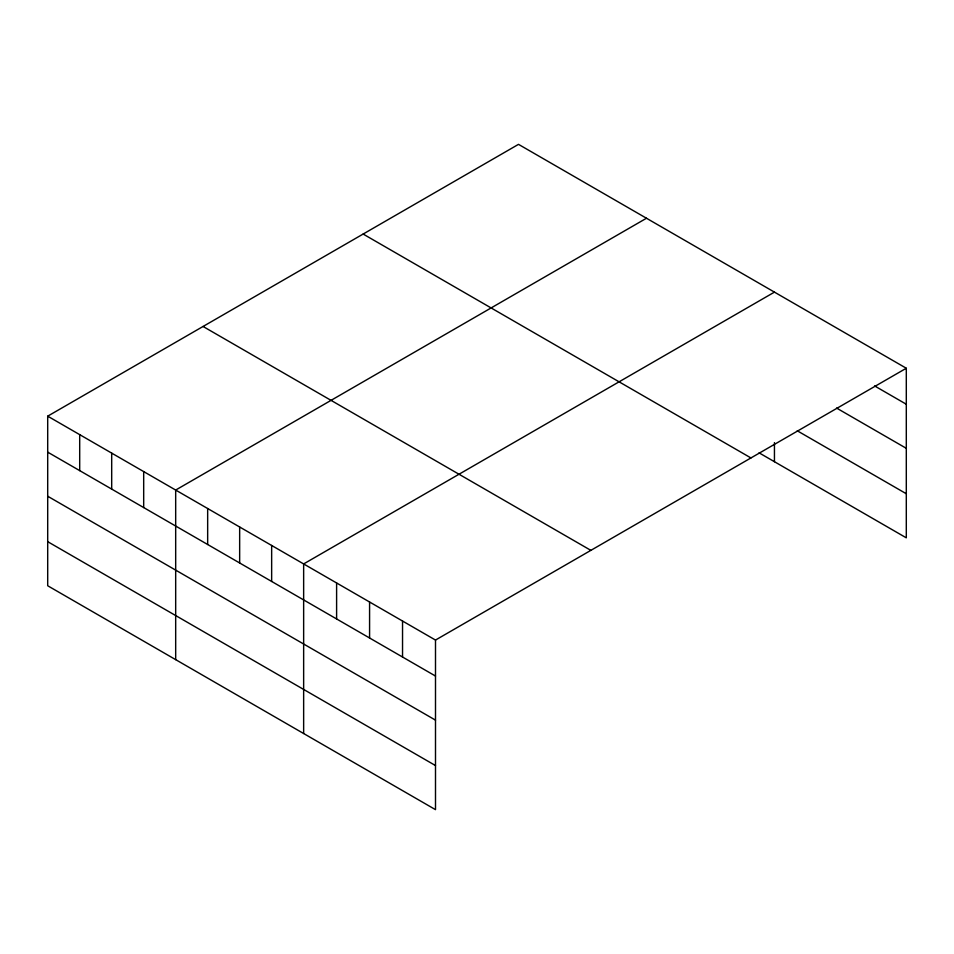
<?xml version="1.0" encoding="UTF-8"?>
<svg xmlns="http://www.w3.org/2000/svg" width="954" height="954" viewBox="0 0 954 954"><rect width="100%" height="100%" fill="white"/><g stroke="black" fill="none" stroke-linecap="round" stroke-linejoin="round"><path stroke-width="1.43" d="M47.7 416.171L435.501 640.062L435.501 809.648L47.7 585.756L47.7 416.171L518.499 144.352L906.3 368.244L906.3 537.829L759.086 452.84M646.478 218.239L175.679 490.058L175.679 659.631M774.445 292.127L303.646 563.933L303.646 733.519M435.501 640.062L906.3 368.244M874.603 385.929L906.3 404.234M836.575 408.062L906.3 448.32M797.27 430.791L906.3 493.743M363.14 234.052L750.941 457.944M203.059 326.471L590.86 550.363M47.7 452.148L435.501 676.052M47.7 496.235L435.501 720.139M47.7 541.669L435.501 765.561M774.445 442.608L774.445 461.712M402.54 621.03L402.54 657.02M369.58 601.998L369.58 637.987M336.607 582.966L336.607 618.955M271.651 545.461L271.651 581.451M239.657 527.002L239.657 562.979M207.662 508.53L207.662 544.507M143.684 471.586L143.684 507.564M111.69 453.114L111.69 489.092M79.695 434.642L79.695 470.62"/></g></svg>
